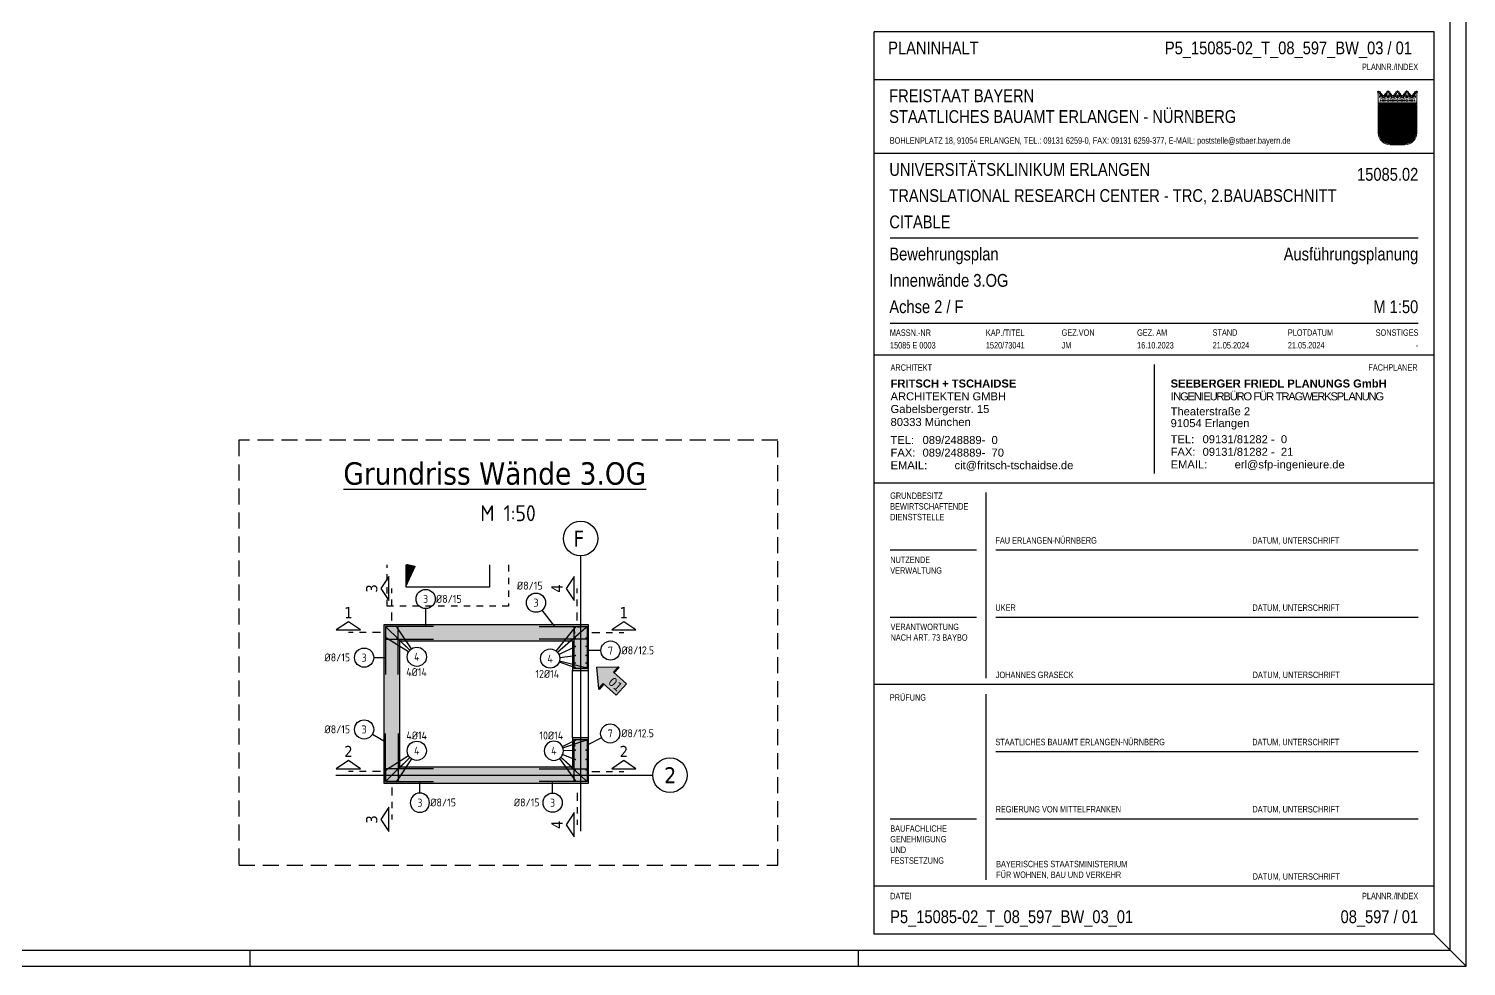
# Model space of a CAD drawing. Extents: x 0 to 59.2, y -11.4 to 29.7.
# Drawn here: x 29.09 to 51.55, y 0 to 14.65 of the extents above; entities that cross this region are included whole.
import ezdxf
from ezdxf.enums import TextEntityAlignment as Align

# ---------------------------------------------------------------- set-up
doc = ezdxf.new("R2010")
doc.units = 0
doc.header["$LTSCALE"] = 0.5
for name, pattern in [('AUSGEZOGEN', [1000.01, 1000, 0.01]), ('DASHDOTSMALL', [1.05, 0.5, -0.25, 0.05, -0.25]), ('PUNKT', [0.175, 0.05, -0.125]), ('STRICHLINIE', [0.75, 0.5, -0.25]), ('STRICHPUNKT2', [0.55, 0.25, -0.125, 0.05, -0.125])]:
    doc.linetypes.add(name, pattern=pattern)
for name, color, linetype in [('40 A Plankopf Text F+T', 7, 'Continuous'), ('ACHSEN', 7, 'Continuous'), ('BET-ANS', 7, 'Continuous'), ('BETON', 7, 'Continuous'), ('DD', 7, 'Continuous'), ('DETAIL', 7, 'Continuous'), ('DRUEBER', 7, 'Continuous'), ('grau_hell', 7, 'Continuous'), ('grau_mittel', 7, 'Continuous'), ('index', 7, 'Continuous'), ('OBJEKT', 7, 'Continuous'), ('RAHMEN', 7, 'Continuous'), ('RND', 7, 'Continuous'), ('SCHATTEN', 7, 'Continuous'), ('SCHNITTE', 7, 'Continuous'), ('SFP_Achsen', 7, 'Continuous'), ('TEXT', 7, 'Continuous')]:
    doc.layers.add(name, color=color, linetype=linetype)
doc.layers.add('NOPLOT', color=7, linetype='Continuous', plot=False)
doc.styles.add('ERSTELLTER_STIL_3', font='arial.ttf')
doc.styles.add('ERSTELLTER_STIL_4', font='arialbd.ttf')
doc.styles.add('helv', font='tahoma.ttf')
doc.styles.add('plankopf_ArialN', font='ARIALN.TTF')
doc.styles.add('txt', font='isocp.shx')
pattern_1 = [(0, (-322.07857, -163.97815), (8e-17, 0.254), [])]

# ---------------------------------------------------------------- blocks, each defined once
blk = doc.blocks.new('Bundeslandwappen')
at = {"lineweight": 9, "true_color": 0xffffff}
for points in [[(-5.75, 16.5), (-5.98, 16.5), (-5.98, 16.29), (-5.75, 16.29)], [(-5.09, 15.68), (-5.31, 15.68), (-5.31, 15.47), (-5.09, 15.47)], [(-3.49, 15.68), (-3.71, 15.68), (-3.71, 15.47), (-3.49, 15.47)], [(-2.82, 16.5), (-3.05, 16.5), (-3.05, 16.29), (-2.82, 16.29)], [(-2.15, 15.68), (-2.38, 15.68), (-2.38, 15.47), (-2.15, 15.47)], [(-0.56, 15.68), (-0.78, 15.68), (-0.78, 15.47), (-0.56, 15.47)], [(0.11, 16.5), (-0.11, 16.5), (-0.11, 16.29), (0.11, 16.29)], [(0.78, 15.68), (0.56, 15.68), (0.56, 15.47), (0.78, 15.47)], [(2.38, 15.68), (2.15, 15.68), (2.15, 15.47), (2.38, 15.47)], [(3.05, 16.5), (2.82, 16.5), (2.82, 16.29), (3.05, 16.29)], [(3.71, 15.68), (3.49, 15.68), (3.49, 15.47), (3.71, 15.47)], [(5.31, 15.68), (5.09, 15.68), (5.09, 15.47), (5.31, 15.47)], [(5.98, 16.5), (5.75, 16.5), (5.75, 16.29), (5.98, 16.29)]]:
    blk.add_hatch(color=7, dxfattribs=at).paths.add_polyline_path(points)
at = {"true_color": 0xffffff}
for points in [[(-5.34, 12.59), (-5.7, 12.59), (-5.7, 12.19), (-5.07, 11.96)], [(-3.57, 8.42), (-5.7, 9.18), (-5.7, 6.17), (-2.07, 4.88)], [(-1.42, 10.67), (-5.07, 11.96), (-3.57, 8.42), (0.08, 7.13)], [(0.86, 12.59), (-2.24, 12.59), (-1.42, 10.67), (2.23, 9.38)], [(3.96, 12.59), (1.66, 12.59), (4.37, 11.63)], [(5.7, 8.15), (2.23, 9.38), (3.73, 5.84), (5.7, 5.14)], [(5.7, 11.16), (4.37, 11.63), (5.7, 8.5)], [(-5.7, 6.14), (-5.7, 3.7, 0.041392), (-5.65, 3.14), (-4.21, 2.63)], [(1.58, 3.59), (-2.07, 4.88), (-0.56, 1.34), (2.36, 0.3, 0.043654), (2.95, 0.36)], [(3.73, 5.84), (0.08, 7.13), (1.58, 3.59), (5.23, 2.29)], [(-0.56, 1.34), (-4.21, 2.63), (-3.29, 0.45, 0.073774), (-2.3, 0.3), (-0.12, 0.3)]]:
    blk.add_hatch(color=7, dxfattribs=at).paths.add_polyline_path(points)
at = {"lineweight": 9}
h = blk.add_hatch(dxfattribs=at)
h.set_pattern_fill('ANSI31', color=256, scale=0.08, angle=315, style=0)
h.set_pattern_definition(pattern_1)
h.paths.add_polyline_path([(-5.07, 11.96), (-5.7, 12.19), (-5.7, 9.18), (-3.57, 8.42)])
h = blk.add_hatch(dxfattribs=at)
h.set_pattern_fill('ANSI31', color=256, scale=0.08, angle=315, style=0)
h.set_pattern_definition(pattern_1)
h.paths.add_polyline_path([(-2.24, 12.59), (-5.34, 12.59), (-5.07, 11.96), (-1.42, 10.67)])
h = blk.add_hatch(dxfattribs=at)
h.set_pattern_fill('ANSI31', color=256, scale=0.08, angle=315, style=0)
h.set_pattern_definition(pattern_1)
h.paths.add_polyline_path([(2.23, 9.38), (-1.42, 10.67), (0.08, 7.13), (3.73, 5.84)])
h = blk.add_hatch(dxfattribs=at)
h.set_pattern_fill('ANSI31', color=256, scale=0.08, angle=315, style=0)
h.set_pattern_definition(pattern_1)
h.paths.add_polyline_path([(4.37, 11.63), (1.66, 12.59), (0.86, 12.59), (2.23, 9.38), (5.7, 8.15), (5.7, 8.5)])
h = blk.add_hatch(dxfattribs=at)
h.set_pattern_fill('ANSI31', color=256, scale=0.08, angle=315, style=0)
h.set_pattern_definition(pattern_1)
h.paths.add_polyline_path([(5.7, 12.59), (3.96, 12.59), (4.37, 11.63), (5.7, 11.16)])
h = blk.add_hatch(dxfattribs=at)
h.set_pattern_fill('ANSI31', color=256, scale=0.08, angle=315, style=0)
h.set_pattern_definition(pattern_1)
h.paths.add_polyline_path([(-2.07, 4.88), (-5.7, 6.17), (-5.7, 6.14), (-4.21, 2.63), (-0.56, 1.34)])
h = blk.add_hatch(dxfattribs=at)
h.set_pattern_fill('ANSI31', color=256, scale=0.08, angle=315, style=0)
h.set_pattern_definition(pattern_1)
h.paths.add_polyline_path([(0.08, 7.13), (-3.57, 8.42), (-2.07, 4.88), (1.58, 3.59)])
h = blk.add_hatch(dxfattribs=at)
h.set_pattern_fill('ANSI31', color=256, scale=0.08, angle=315, style=0)
h.set_pattern_definition(pattern_1)
h.paths.add_polyline_path([(5.7, 5.14), (3.73, 5.84), (5.23, 2.29), (5.37, 2.24, 0.111178), (5.7, 3.7)])
h = blk.add_hatch(dxfattribs=at)
h.set_pattern_fill('ANSI31', color=256, scale=0.08, angle=315, style=0)
h.set_pattern_definition(pattern_1)
h.paths.add_polyline_path([(-4.21, 2.63), (-5.65, 3.14, 0.285055), (-3.29, 0.45)])
h = blk.add_hatch(dxfattribs=at)
h.set_pattern_fill('ANSI31', color=256, scale=0.08, angle=315, style=0)
h.set_pattern_definition(pattern_1)
h.paths.add_polyline_path([(-0.56, 1.34), (-0.12, 0.3), (2.3, 0.3, 0.004354), (2.36, 0.3)])
h = blk.add_hatch(dxfattribs=at)
h.set_pattern_fill('ANSI31', color=256, scale=0.08, angle=315, style=0)
h.set_pattern_definition(pattern_1)
h.paths.add_polyline_path([(5.31, 2.11), (5.23, 2.29), (1.58, 3.59), (2.95, 0.36, 0.22704)])
for p, q in [((-6, 16.1), (-6, 3.7)), ((-5.64, 14.97), (-5.64, 15.18)), ((-5.61, 16.59), (-5.62, 16.68)), ((-5.33, 15.19), (-5.33, 15.05)), ((-4.68, 14.54), (-5.26, 14.54)), ((-4.12, 14.54), (-3.54, 14.54)), ((-3.47, 15.19), (-3.47, 15.05)), ((-3.36, 13.9), (-2.93, 14.17)), ((-2.93, 13.63), (-3.36, 13.9)), ((-3.19, 16.59), (-3.18, 16.67)), ((-3.16, 14.97), (-3.16, 15.18)), ((-2.93, 15.58), (-2.93, 14.47)), ((-2.93, 14.17), (-2.5, 13.9)), ((-2.5, 13.9), (-2.93, 13.63)), ((-2.71, 14.97), (-2.71, 15.18)), ((-2.68, 16.59), (-2.69, 16.67)), ((-2.4, 15.19), (-2.4, 15.05)), ((-1.74, 14.54), (-2.32, 14.54)), ((-1.19, 14.54), (-0.61, 14.54)), ((-0.54, 15.19), (-0.54, 15.05)), ((0, 14.17), (-0.43, 13.9)), ((-0.43, 13.9), (0, 13.63)), ((-0.25, 16.59), (-0.24, 16.67)), ((-0.22, 14.97), (-0.22, 15.18)), ((0, 15.58), (0, 14.47)), ((0.43, 13.9), (0, 14.17)), ((0, 13.63), (0.43, 13.9)), ((0.22, 14.97), (0.22, 15.18)), ((0.25, 16.59), (0.24, 16.67)), ((0.54, 15.19), (0.54, 15.05)), ((1.19, 14.54), (0.61, 14.54)), ((1.74, 14.54), (2.32, 14.54)), ((2.4, 15.19), (2.4, 15.05)), ((2.93, 14.17), (2.5, 13.9)), ((2.5, 13.9), (2.93, 13.63)), ((2.68, 16.59), (2.69, 16.67)), ((2.71, 14.97), (2.71, 15.18)), ((2.93, 15.58), (2.93, 14.47)), ((3.36, 13.9), (2.93, 14.17)), ((2.93, 13.63), (3.36, 13.9)), ((3.16, 14.97), (3.16, 15.18)), ((3.19, 16.59), (3.18, 16.67)), ((3.47, 15.19), (3.47, 15.05)), ((4.12, 14.54), (3.54, 14.54)), ((4.68, 14.54), (5.26, 14.54)), ((5.33, 15.19), (5.33, 15.05)), ((5.61, 16.59), (5.62, 16.68)), ((5.64, 14.97), (5.64, 15.18)), ((6, 3.7), (6, 16.1)), ((-6, 13.29), (6, 13.29)), ((-6, 12.94), (6, 12.94)), ((-5.7, 12.59), (-5.7, 3.7)), ((-5.7, 12.59), (5.7, 12.59)), ((-5.7, 12.19), (5.7, 8.15)), ((-5.7, 9.18), (5.7, 5.14)), ((-5.34, 12.59), (-0.12, 0.3)), ((-2.24, 12.59), (2.95, 0.36)), ((0.86, 12.59), (5.31, 2.11)), ((1.66, 12.59), (5.7, 11.16)), ((3.96, 12.59), (5.7, 8.5)), ((5.7, 3.7), (5.7, 12.59)), ((-5.7, 6.17), (5.37, 2.24)), ((-5.7, 6.14), (-3.29, 0.45)), ((-5.66, 3.14), (2.36, 0.3)), ((-2.3, 0.3), (2.3, 0.3)), ((-2.3, 0), (2.3, 0))]:
    blk.add_line(p, q, dxfattribs=at)
for points in [[(-5.75, 16.29), (-5.98, 16.29), (-5.98, 16.5), (-5.75, 16.5)], [(-5.09, 15.47), (-5.31, 15.47), (-5.31, 15.68), (-5.09, 15.68)], [(-4.07, 13.71), (-4.83, 13.71), (-4.83, 14.1), (-4.07, 14.1)], [(-3.71, 15.47), (-3.49, 15.47), (-3.49, 15.68), (-3.71, 15.68)], [(-2.82, 16.29), (-3.05, 16.29), (-3.05, 16.5), (-2.82, 16.5)], [(-2.15, 15.47), (-2.38, 15.47), (-2.38, 15.68), (-2.15, 15.68)], [(-1.8, 13.71), (-1.04, 13.71), (-1.04, 14.1), (-1.8, 14.1)], [(-0.78, 15.47), (-0.56, 15.47), (-0.56, 15.68), (-0.78, 15.68)], [(0.11, 16.29), (-0.11, 16.29), (-0.11, 16.5), (0.11, 16.5)], [(0.78, 15.47), (0.56, 15.47), (0.56, 15.68), (0.78, 15.68)], [(1.8, 13.71), (1.04, 13.71), (1.04, 14.1), (1.8, 14.1)], [(2.15, 15.47), (2.38, 15.47), (2.38, 15.68), (2.15, 15.68)], [(3.05, 16.29), (2.82, 16.29), (2.82, 16.5), (3.05, 16.5)], [(3.71, 15.47), (3.49, 15.47), (3.49, 15.68), (3.71, 15.68)], [(4.07, 13.71), (4.83, 13.71), (4.83, 14.1), (4.07, 14.1)], [(5.09, 15.47), (5.31, 15.47), (5.31, 15.68), (5.09, 15.68)], [(5.75, 16.29), (5.98, 16.29), (5.98, 16.5), (5.75, 16.5)]]:
    blk.add_lwpolyline(points, close=True, dxfattribs=at)
for centre in [(-5.28, 13.9), (-3.71, 13.9), (-2.2, 13.9), (-0.68, 13.9), (0.68, 13.9), (2.2, 13.9), (3.71, 13.9), (5.28, 13.9)]:
    blk.add_circle(centre, 0.123, dxfattribs=at)
for centre, radius, start, end in [((-5.89, 16.45), 0.362, 44.6681, 253.1183), ((-5.67, 16.67), 0.05, 6.6615, 44.6681), ((-5.49, 15.18), 0.157, 3.2756, 179.5521), ((-5.19, 14.99), 0.453, 182.8328, 261.3043), ((-5.56, 16.59), 0.05, 186.6615, 265.6209), ((-5.42, 15.99), 0.179, 74.7883, 15.1356), ((-5.59, 16.26), 0.281, 346.0232, 85.6209), ((-5.36, 16.21), 0.05, 254.7883, 346.0232), ((-5.26, 15.23), 0.191, 249.6358, 3.0857), ((-5.2, 16.05), 0.05, 93.0633, 195.1356), ((-5.19, 15.87), 0.224, 350.9542, 93.0633), ((-5.02, 15.24), 0.05, 82.9467, 183.0857), ((-4.99, 15.54), 0.249, 262.9467, 77.8855), ((-4.92, 15.83), 0.05, 170.9542, 257.8855), ((-4.62, 14.89), 0.224, 71.4, 0), ((-4.71, 14.85), 0.312, 275.9649, 353.9773), ((-4.4, 15.24), 0.208, 317.0775, 222.9225), ((-4.18, 14.89), 0.224, 180, 108.6), ((-4.09, 14.85), 0.312, 186.0227, 264.0351), ((-3.81, 15.54), 0.249, 102.1145, 277.0533), ((-3.88, 15.83), 0.05, 282.1145, 9.0458), ((-3.61, 15.87), 0.224, 86.9367, 189.0458), ((-3.78, 15.24), 0.05, 356.9143, 97.0533), ((-3.54, 15.23), 0.191, 176.9143, 290.3642), ((-3.6, 16.05), 0.05, 344.8644, 86.9367), ((-3.38, 15.99), 0.179, 164.8644, 105.2117), ((-3.61, 14.99), 0.453, 278.6957, 357.1672), ((-3.21, 16.26), 0.281, 94.3791, 193.9768), ((-3.44, 16.21), 0.05, 193.9768, 285.2117), ((-3.31, 15.18), 0.157, 0.4479, 176.7244), ((-3.24, 16.59), 0.05, 274.3791, 353.3385), ((-3.13, 16.67), 0.05, 155.2288, 173.3385), ((-2.93, 16.58), 0.264, 24.0166, 155.3409), ((-2.55, 15.18), 0.157, 3.2756, 179.5521), ((-2.26, 14.99), 0.453, 182.8328, 261.3043), ((-2.74, 16.66), 0.05, 6.6615, 24.0166), ((-2.63, 16.59), 0.05, 186.6615, 265.6209), ((-2.49, 15.99), 0.179, 74.7883, 15.1356), ((-2.65, 16.26), 0.281, 346.0232, 85.6209), ((-2.43, 16.21), 0.05, 254.7883, 346.0232), ((-2.33, 15.23), 0.191, 249.6358, 3.0857), ((-2.27, 16.05), 0.05, 93.0633, 195.1356), ((-2.26, 15.87), 0.224, 350.9542, 93.0633), ((-2.09, 15.24), 0.05, 82.9467, 183.0857), ((-2.05, 15.54), 0.249, 262.9467, 77.8855), ((-1.99, 15.83), 0.05, 170.9542, 257.8855), ((-1.69, 14.89), 0.224, 71.4, 0), ((-1.78, 14.85), 0.312, 275.9649, 353.9773), ((-1.47, 15.24), 0.208, 317.0775, 222.9225), ((-1.24, 14.89), 0.224, 180, 108.6), ((-1.16, 14.85), 0.312, 186.0227, 264.0351), ((-0.88, 15.54), 0.249, 102.1145, 277.0533), ((-0.94, 15.83), 0.05, 282.1145, 9.0458), ((-0.67, 15.87), 0.224, 86.9367, 189.0458), ((-0.84, 15.24), 0.05, 356.9143, 97.0533), ((-0.6, 15.23), 0.191, 176.9143, 290.3642), ((-0.66, 16.05), 0.05, 344.8644, 86.9367), ((-0.44, 15.99), 0.179, 164.8644, 105.2117), ((-0.68, 14.99), 0.453, 278.6957, 357.1672), ((-0.28, 16.26), 0.281, 94.3791, 193.9768), ((-0.5, 16.21), 0.05, 193.9768, 285.2117), ((-0.38, 15.18), 0.157, 0.4479, 176.7244), ((-0.3, 16.59), 0.05, 274.3791, 353.3385), ((0, 16.58), 0.264, 24.0166, 155.3409), ((-0.19, 16.67), 0.05, 155.2288, 173.3385), ((0.38, 15.18), 0.157, 3.2756, 179.5521), ((0.68, 14.99), 0.453, 182.8328, 261.3043), ((0.19, 16.66), 0.05, 6.6615, 24.0166), ((0.3, 16.59), 0.05, 186.6615, 265.6209), ((0.44, 15.99), 0.179, 74.7883, 15.1356), ((0.28, 16.26), 0.281, 346.0232, 85.6209), ((0.5, 16.21), 0.05, 254.7883, 346.0232), ((0.6, 15.23), 0.191, 249.6358, 3.0857), ((0.66, 16.05), 0.05, 93.0633, 195.1356), ((0.67, 15.87), 0.224, 350.9542, 93.0633), ((0.84, 15.24), 0.05, 82.9467, 183.0857), ((0.88, 15.54), 0.249, 262.9467, 77.8855), ((0.94, 15.83), 0.05, 170.9542, 257.8855), ((1.24, 14.89), 0.224, 71.4, 0), ((1.16, 14.85), 0.312, 275.9649, 353.9773), ((1.47, 15.24), 0.208, 317.0775, 222.9225), ((1.69, 14.89), 0.224, 180, 108.6), ((1.78, 14.85), 0.312, 186.0227, 264.0351), ((2.05, 15.54), 0.249, 102.1145, 277.0533), ((1.99, 15.83), 0.05, 282.1145, 9.0458), ((2.26, 15.87), 0.224, 86.9367, 189.0458), ((2.09, 15.24), 0.05, 356.9143, 97.0533), ((2.33, 15.23), 0.191, 176.9143, 290.3642), ((2.27, 16.05), 0.05, 344.8644, 86.9367), ((2.49, 15.99), 0.179, 164.8644, 105.2117), ((2.26, 14.99), 0.453, 278.6957, 357.1672), ((2.65, 16.26), 0.281, 94.3791, 193.9768), ((2.43, 16.21), 0.05, 193.9768, 285.2117), ((2.55, 15.18), 0.157, 0.4479, 176.7244), ((2.63, 16.59), 0.05, 274.3791, 353.3385), ((2.93, 16.58), 0.264, 24.0166, 155.3409), ((2.74, 16.67), 0.05, 155.2288, 173.3385), ((3.31, 15.18), 0.157, 3.2756, 179.5521), ((3.61, 14.99), 0.453, 182.8328, 261.3043), ((3.13, 16.66), 0.05, 6.6615, 24.0166), ((3.24, 16.59), 0.05, 186.6615, 265.6209), ((3.38, 15.99), 0.179, 74.7883, 15.1356), ((3.21, 16.26), 0.281, 346.0232, 85.6209), ((3.44, 16.21), 0.05, 254.7883, 346.0232), ((3.54, 15.23), 0.191, 249.6358, 3.0857), ((3.6, 16.05), 0.05, 93.0633, 195.1356), ((3.61, 15.87), 0.224, 350.9542, 93.0633), ((3.78, 15.24), 0.05, 82.9467, 183.0857), ((3.81, 15.54), 0.249, 262.9467, 77.8855), ((3.88, 15.83), 0.05, 170.9542, 257.8855), ((4.18, 14.89), 0.224, 71.4, 0), ((4.09, 14.85), 0.312, 275.9649, 353.9773), ((4.4, 15.24), 0.208, 317.0775, 222.9225), ((4.62, 14.89), 0.224, 180, 108.6), ((4.71, 14.85), 0.312, 186.0227, 264.0351), ((4.99, 15.54), 0.249, 102.1145, 277.0533), ((4.92, 15.83), 0.05, 282.1145, 9.0458), ((5.19, 15.87), 0.224, 86.9367, 189.0458), ((5.02, 15.24), 0.05, 356.9143, 97.0533), ((5.26, 15.23), 0.191, 176.9143, 290.3642), ((5.2, 16.05), 0.05, 344.8644, 86.9367), ((5.42, 15.99), 0.179, 164.8644, 105.2117), ((5.19, 14.99), 0.453, 278.6957, 357.1672), ((5.59, 16.26), 0.281, 94.3791, 193.9768), ((5.36, 16.21), 0.05, 193.9768, 285.2117), ((5.49, 15.18), 0.157, 0.4479, 176.7244), ((5.56, 16.59), 0.05, 274.3791, 353.3385), ((5.67, 16.67), 0.05, 135.3319, 173.3385), ((5.89, 16.45), 0.362, 286.8817, 135.3319), ((-2.3, 3.7), 3.7, 180, 270), ((-2.3, 3.7), 3.4, 180, 270), ((2.3, 3.7), 3.7, 270, 0), ((2.3, 3.7), 3.4, 270, 0)]:
    blk.add_arc(centre, radius, start, end, dxfattribs=at)
blk = doc.blocks.new('Plankopf_PU')
for p, q in [((-18.5, 25.4), (-18.5, 27.7)), ((-1, 27.7), (-18.5, 27.7)), ((-1, 27.7), (-18.5, 27.7)), ((-1, 25.4), (-1, 27.7)), ((-1, 25.4), (-18.5, 25.4)), ((-1, 25.4), (-18.5, 25.4)), ((-18.5, 19.1), (-18.5, 25.4)), ((-1, 19.1), (-1, 25.4)), ((-1.5, 22.75), (-18, 22.75)), ((-18, 20.1), (-1.5, 20.1)), ((-18.5, 15.1), (-18.5, 19.1)), ((-1, 19.1), (-18.5, 19.1)), ((-1, 15.1), (-1, 19.1)), ((-9.75, 18.8), (-9.75, 15.4)), ((-1, 15.1), (-18.5, 15.1)), ((-1, 15.1), (-18.5, 15.1)), ((-18.5, 8.8), (-18.5, 15.1)), ((-1, 8.8), (-1, 15.1)), ((-15, 9), (-15, 14.8)), ((-15.3, 13), (-18, 13)), ((-1.5, 13), (-14.7, 13)), ((-15.3, 10.9), (-18, 10.9)), ((-1.5, 10.9), (-14.7, 10.9)), ((-18.5, 2.5), (-18.5, 8.8)), ((-1, 8.8), (-18.5, 8.8)), ((-1, 2.5), (-1, 8.8)), ((-15, 2.7), (-15, 8.5)), ((-1.5, 6.7), (-14.7, 6.7)), ((-15.3, 4.6), (-18, 4.6)), ((-1.5, 4.6), (-14.7, 4.6)), ((-1, 2.5), (-18.5, 2.5)), ((-18.5, 1), (-18.5, 2.5)), ((-1, 2.5), (-18.5, 2.5)), ((-1, 1), (-1, 2.5)), ((-1, 1), (-18.5, 1))]:
    blk.add_line(p, q)
at = {"xscale": 0.1, "yscale": 0.1, "zscale": 0.1}
blk.add_blockref('Bundeslandwappen', (-2.148, 25.669), dxfattribs=at)
at = {"linetype": 'AUSGEZOGEN', "lineweight": 35, "style": 'plankopf_ArialN'}
for s, height, p in [('FREISTAAT BAYERN', 0.4, (-18.032, 27.401)), ('PRÜFUNG', 0.2, (-18.013, 8.5))]:
    blk.add_text(s, height=height, dxfattribs=at).set_placement(p, align=Align.TOP_LEFT)
blk.add_text('STAATLICHES BAUAMT ERLANGEN - NÜRNBERG', height=0.4, dxfattribs=at).set_placement((-18.032, 26.552), align=Align.MIDDLE_LEFT)
at = {"style": 'plankopf_ArialN'}
for s, p in [('BOHLENPLATZ 18, 91054 ERLANGEN, TEL.: 09131 6259-0, FAX: 09131 6259-377, E-MAIL: poststelle@stbaer.bayern.de', (-18.012, 25.702)), ('MASSN.-NR', (-18.011, 19.698)), ('KAP./TITEL', (-15.01, 19.698)), ('GEZ.VON', (-12.644, 19.7)), ('GEZ. AM', (-10.286, 19.7)), ('STAND', (-7.927, 19.702)), ('PLOTDATUM', (-5.574, 19.7)), ('FAU ERLANGEN-NÜRNBERG', (-14.712, 13.207)), ('DATUM, UNTERSCHRIFT', (-6.687, 13.207)), ('UKER', (-14.712, 11.107)), ('DATUM, UNTERSCHRIFT', (-6.68, 11.106)), ('JOHANNES GRASECK', (-14.7, 9.005)), ('DATUM, UNTERSCHRIFT', (-6.675, 9.005)), ('STAATLICHES BAUAMT ERLANGEN-NÜRNBERG', (-14.712, 6.907)), ('DATUM, UNTERSCHRIFT', (-6.687, 6.907)), ('REGIERUNG VON MITTELFRANKEN', (-14.705, 4.806)), ('DATUM, UNTERSCHRIFT', (-6.68, 4.806)), ('DATUM, UNTERSCHRIFT', (-6.675, 2.705)), ('DATEI', (-18.002, 2.095))]:
    blk.add_text(s, height=0.2, dxfattribs=at).set_placement(p)
for s, p in [('SONSTIGES', (-1.493, 19.7)), ('PLANNR./INDEX', (-1.501, 2.095))]:
    blk.add_text(s, height=0.2, dxfattribs=at).set_placement(p, align=Align.RIGHT)
at = {"linetype": 'AUSGEZOGEN', "lineweight": 35, "style": 'plankopf_ArialN'}
blk.add_text('ARCHITEKT', height=0.2, dxfattribs=at).set_placement((-17.989, 18.607))
blk.add_text('FACHPLANER', height=0.2, dxfattribs=at).set_placement((-1.52, 18.611), align=Align.RIGHT)
at = {"insert": (-5.574, 19.303), "char_height": 0.2, "attachment_point": 7, "style": 'plankopf_ArialN'}
blk.add_mtext('21.05.2024', dxfattribs=at)
at = {"char_height": 0.2, "attachment_point": 1, "style": 'plankopf_ArialN'}
for s, insert, width in [('GRUNDBESITZ\\PBEWIRTSCHAFTENDE DIENSTSTELLE', (-18, 14.804), 2.5), ('NUTZENDE^JVERWALTUNG', (-17.998, 12.8), 2.69843), ('VERANTWORTUNG  NACH ART. 73 BAYBO', (-17.988, 10.705), 2.68768), ('BAUFACHLICHE GENEHMIGUNG UND FESTSETZUNG', (-17.998, 4.404), 2.2311), ('BAYERISCHES STAATSMINISTERIUM ^JFÜR WOHNEN, BAU UND VERKEHR', (-14.689, 3.294), 9.29412)]:
    blk.add_mtext(s, dxfattribs=dict(at, insert=insert, width=width))
at = {"style": 'plankopf_ArialN'}
for tag, p in [('PROJEKTBEZEICHNUNGZ1', (-18.025, 24.578)), ('PROJEKTBEZEICHNUNGZ2', (-18.025, 23.761)), ('PROJEKTBEZEICHNUNGZ3', (-18.025, 22.941))]:
    blk.add_attdef(tag, text='', height=0.4, dxfattribs=at).set_placement(p, align=Align.BOTTOM_LEFT)
for tag, p in [('GEB.-NR', (-1.5, 24.946)), ('0.000X', (-1.507, 1.749))]:
    blk.add_attdef(tag, text='', height=0.4, dxfattribs=at).set_placement(p, align=Align.TOP_RIGHT)
for tag, height, p in [('PLANUNGSPHASE', 0.4, (-1.5, 22.055)), ('PROJEKTKATEGORIE', 0.4, (-1.5, 21.232)), ('MAßSTAB', 0.4, (-1.5, 20.409)), ('SONSTIGES', 0.2, (-1.5, 19.303))]:
    blk.add_attdef(tag, text='', height=height, dxfattribs=at).set_placement(p, align=Align.RIGHT)
for tag, p, height in [('PLANINHALTZ1', (-18.025, 22.055), 0.4), ('PLANINHALTZ2', (-18.025, 21.232), 0.4), ('PLANINHALTZ3', (-18.025, 20.409), 0.4), ('MASSN.-NR', (-18.005, 19.303), 0.2), ('KAPITEL/TITEL', (-15.01, 19.303), 0.2), ('GEZ_VON', (-12.644, 19.303), 0.2), ('GEZ_AM', (-10.286, 19.303), 0.2), ('STAND', (-7.927, 19.303), 0.2)]:
    blk.add_attdef(tag, p, '', height=height, dxfattribs=at)
at = {"layer": '40 A Plankopf Text F+T', "color": 7, "linetype": 'Continuous', "lineweight": 13, "char_height": 0.25, "attachment_point": 7}
for s, insert, style in [('\\A1;FRITSCH + TSCHAIDSE ', (-17.988, 18.081), 'ERSTELLTER_STIL_4'), ('\\A1;SEEBERGER FRIEDL PLANUNGS GmbH', (-9.238, 18.081), 'ERSTELLTER_STIL_4'), ('\\A1;{\\T0.8;INGENIEURBÜRO FÜR TRAGWERKSPLANUNG}', (-9.238, 17.68), 'ERSTELLTER_STIL_3'), ('\\A1;ARCHITEKTEN GMBH', (-17.988, 17.68), 'ERSTELLTER_STIL_3'), ('\\A1;Gabelsbergerstr. 15', (-17.988, 17.212), 'ERSTELLTER_STIL_3'), ('\\A1;80333 München', (-17.988, 16.879), 'ERSTELLTER_STIL_3'), ('\\A1;Theaterstraße 2', (-9.238, 17.212), 'ERSTELLTER_STIL_3'), ('\\A1;91054 Erlangen', (-9.238, 16.771), 'ERSTELLTER_STIL_3')]:
    blk.add_mtext(s, dxfattribs=dict(at, insert=insert, style=style))
at = {"layer": '40 A Plankopf Text F+T', "color": 7, "linetype": 'Continuous', "lineweight": 13, "char_height": 0.25, "attachment_point": 7, "line_spacing_factor": 0.945293, "style": 'ERSTELLTER_STIL_3'}
for s, insert in [('\\A1;TEL: ^I089/248889-  0\\PFAX: ^I089/248889-  70\\PEMAIL: ^Icit@fritsch-tschaidse.de', (-17.988, 15.481)), ('\\A1;TEL: ^I09131/81282 -  0\\PFAX: ^I09131/81282 -  21\\PEMAIL: ^Ierl@sfp-ingenieure.de', (-9.238, 15.481))]:
    blk.add_mtext(s, dxfattribs=dict(at, insert=insert))
blk = doc.blocks.new('A1-19-0')
at = {"layer": 'RAHMEN'}
for p, q in [((103.1, 0), (103.1, 59.4)), ((0, 0), (103.1, 0))]:
    blk.add_line(p, q, dxfattribs=at)
at = {"layer": 'RAHMEN', "color": 5}
for p, q in [((102.6, 0.5), (102.6, 58.9)), ((2, 0.5), (102.6, 0.5))]:
    blk.add_line(p, q, dxfattribs=at)
at = {"layer": 'RAHMEN', "color": 7}
for p, q in [((65.1, 0), (65.1, 0.5)), ((84.1, 0.5), (84.1, 0))]:
    blk.add_line(p, q, dxfattribs=at)
blk = doc.blocks.new('SCHN-2')
at = {"layer": 'SCHNITTE', "color": 6, "linetype": 'Continuous'}
blk.add_lwpolyline([(0.378, 0.088), (0, 0.34), (-0.378, 0.088)], close=True, dxfattribs=at)
at = {"layer": 'SCHNITTE', "color": 1, "linetype": 'DASHDOTSMALL', "style": 'helv'}
blk.add_attdef('SCHN-2', text='', height=0.35, dxfattribs=at).set_placement((0, 0.45), align=Align.CENTER)
blk = doc.blocks.new('RND_HIN')
at = {"layer": 'RND', "color": 7, "linetype": 'Continuous'}
blk.add_circle((0, 0), 0.3, dxfattribs=at)
at = {"layer": 'RND', "color": 7, "linetype": 'Continuous', "style": 'txt'}
blk.add_attdef('POSI', text='', height=0.25, dxfattribs=at).set_placement((0, 0), align=Align.MIDDLE)
blk = doc.blocks.new('hin_ind5')
at = {"layer": 'grau_hell', "linetype": 'AUSGEZOGEN'}
h = blk.add_hatch(color=9, dxfattribs=at)
h.dxf.hatch_style = 2
h.paths.add_polyline_path([(0, 0), (0.619, -0.577), (0.619, -0.3), (1.306, -0.3), (1.306, 0.3), (0.619, 0.3), (0.619, 0.577)])
h.paths.add_polyline_path([(0.34, -0.274), (1.311, -0.274), (1.311, 0.274), (0.34, 0.274)], flags=9)
at = {"layer": 'OBJEKT', "linetype": 'AUSGEZOGEN'}
for points in [[(0.619, 0.3), (0.66, 0.3), (0.66, 0.577), (0.619, 0.577)], [(0.619, -0.577), (0.66, -0.577), (0.66, -0.3), (0.619, -0.3)]]:
    blk.add_hatch(color=1, dxfattribs=at).paths.add_polyline_path(points)
at = {"layer": 'OBJEKT', "color": 1, "linetype": 'AUSGEZOGEN'}
for p, q in [((0, 0), (0.619, 0.577)), ((0.619, 0.577), (0.619, 0.3)), ((0.619, 0.577), (0.66, 0.577)), ((0.66, 0.577), (0.66, 0.3)), ((0, 0), (0.619, -0.577)), ((0.619, 0.3), (1.306, 0.3)), ((1.306, 0.3), (1.306, -0.3)), ((0.619, -0.3), (0.619, -0.577)), ((0.619, -0.3), (1.306, -0.3)), ((0.66, -0.3), (0.66, -0.577))]:
    blk.add_line(p, q, dxfattribs=at)
at = {"layer": 'OBJEKT', "color": 7, "linetype": 'AUSGEZOGEN'}
blk.add_line((0.619, -0.577), (0.66, -0.577), dxfattribs=at)
at = {"layer": 'index', "color": 1, "linetype": 'Continuous', "style": 'helv'}
blk.add_attdef('INDEX', text='', height=0.35, rotation=360, dxfattribs=at).set_placement((1.259, 0), align=Align.MIDDLE_RIGHT)

msp = doc.modelspace()

# ---------------------------------------------------------------- hatches: boundary and pattern name
at = {"layer": 'grau_mittel'}
msp.add_hatch(color=61, dxfattribs=at).paths.add_polyline_path([(37.839, 3.57), (37.589, 3.57), (37.589, 3.11), (34.889, 3.11), (34.889, 5.085), (37.589, 5.085), (37.589, 4.62), (37.839, 4.62), (37.839, 4.87), (37.839, 5.02), (37.839, 5.335), (34.639, 5.335), (34.639, 2.86), (37.839, 2.86)])

# ---------------------------------------------------------------- linework, layer by layer
for p, q in [((51.05, 14.6), (42.3, 14.6)), ((42.3, 13.85), (42.3, 14.6)), ((51.05, 13.85), (51.05, 14.6))]:
    msp.add_line(p, q)
at = {"layer": 'ACHSEN', "color": 140, "linetype": 'AUSGEZOGEN'}
for p, q in [((37.714, 6.412), (37.714, 2.11)), ((33.889, 2.985), (38.839, 2.985))]:
    msp.add_line(p, q, dxfattribs=at)
at = {"layer": 'BETON', "color": 6, "linetype": 'AUSGEZOGEN', "lineweight": -2}
for p, q in [((37.839, 5.335), (34.639, 5.335)), ((34.639, 5.335), (34.639, 2.86)), ((37.839, 4.62), (37.839, 5.335)), ((34.889, 3.11), (34.889, 5.085)), ((34.889, 5.085), (37.589, 5.085)), ((37.589, 5.085), (37.589, 4.62)), ((37.589, 4.62), (37.839, 4.62)), ((37.839, 3.57), (37.589, 3.57)), ((37.589, 3.57), (37.589, 3.11)), ((37.839, 2.86), (37.839, 3.57)), ((37.589, 3.11), (34.889, 3.11)), ((34.639, 2.86), (37.839, 2.86))]:
    msp.add_line(p, q, dxfattribs=at)
at = {"layer": 'DD', "color": 7, "linetype": 'AUSGEZOGEN'}
msp.add_lwpolyline([(36.289, 6.27), (36.289, 5.925), (34.989, 5.925), (34.989, 6.27)], dxfattribs=at)
at = {"layer": 'DETAIL', "color": 102, "linetype": 'STRICHLINIE'}
msp.add_lwpolyline([(32.372, 8.217), (32.372, 1.58), (40.793, 1.58), (40.793, 8.217)], close=True, dxfattribs=at)
at = {"layer": 'DRUEBER', "color": 102, "linetype": 'PUNKT'}
for points in [[(36.589, 6.27), (36.589, 5.625), (34.689, 5.625), (34.689, 6.27)], [(36.289, 6.27), (36.289, 5.925), (34.989, 5.925), (34.989, 6.27)]]:
    msp.add_lwpolyline(points, dxfattribs=at)
at = {"layer": 'NOPLOT', "color": 191, "linetype": 'AUSGEZOGEN'}
msp.add_line((51.05, 0.5), (51.55, 0), dxfattribs=at)
at = {"layer": 'OBJEKT', "color": 7, "linetype": 'AUSGEZOGEN'}
for p, q in [((37.589, 3.57), (37.589, 4.62)), ((37.839, 3.57), (37.839, 4.62))]:
    msp.add_line(p, q, dxfattribs=at)
at = {"layer": 'RND', "color": 102, "linetype": 'AUSGEZOGEN'}
for p, q in [((35.292, 5.588), (35.292, 5.31)), ((37.109, 5.561), (37.305, 5.31)), ((35.047, 4.94), (34.681, 5.294)), ((35.071, 4.96), (34.847, 5.294)), ((37.332, 4.924), (37.631, 5.294)), ((37.351, 4.906), (37.797, 5.294)), ((35.027, 4.914), (34.681, 5.127)), ((35.046, 4.939), (34.847, 5.127)), ((37.373, 4.873), (37.631, 4.997)), ((34.481, 4.822), (34.664, 4.822)), ((37.379, 4.757), (37.631, 4.667)), ((37.384, 4.771), (37.797, 4.667)), ((37.387, 4.826), (37.631, 4.856)), ((38.03, 4.932), (37.814, 4.932)), ((34.461, 3.624), (34.664, 3.505)), ((37.43, 3.432), (37.631, 3.53)), ((37.437, 3.413), (37.797, 3.53)), ((37.445, 3.372), (37.631, 3.378)), ((38.042, 3.569), (37.814, 3.453)), ((35.027, 3.286), (34.681, 3.067)), ((35.047, 3.261), (34.681, 2.901)), ((35.046, 3.262), (34.847, 3.067)), ((35.071, 3.241), (34.847, 2.901)), ((37.383, 3.245), (37.631, 2.901)), ((37.405, 3.265), (37.797, 2.901)), ((37.407, 3.267), (37.631, 3.067)), ((37.434, 3.31), (37.631, 3.231)), ((35.203, 2.705), (35.203, 2.885)), ((37.276, 2.705), (37.276, 2.885))]:
    msp.add_line(p, q, dxfattribs=at)
at = {"layer": 'RND', "color": 1, "linetype": 'AUSGEZOGEN'}
for points in [[(35.414, 5.31), (34.664, 5.31), (34.664, 5.11), (35.414, 5.11)], [(34.864, 4.56), (34.864, 5.31), (34.664, 5.31), (34.664, 4.56)], [(37.064, 5.31), (37.814, 5.31), (37.814, 5.11), (37.064, 5.11)], [(37.624, 5.2), (37.614, 5.31), (37.814, 5.31), (37.814, 4.65), (37.614, 4.65), (37.614, 5.31), (37.724, 5.3)], [(34.864, 3.635), (34.864, 2.885), (34.664, 2.885), (34.664, 3.635)], [(37.624, 3.435), (37.614, 3.545), (37.814, 3.545), (37.814, 2.885), (37.614, 2.885), (37.614, 3.545), (37.724, 3.535)], [(35.414, 3.085), (34.664, 3.085), (34.664, 2.885), (35.414, 2.885)], [(37.064, 3.085), (37.814, 3.085), (37.814, 2.885), (37.064, 2.885)]]:
    msp.add_lwpolyline(points, dxfattribs=at)
at = {"layer": 'RND', "color": 7, "linetype": 'AUSGEZOGEN', "const_width": 0.0125}
for points in [[(34.675, 5.294, 1), (34.687, 5.294, 1)], [(34.841, 5.294, 1), (34.854, 5.294, 1)], [(37.625, 5.294, 1), (37.637, 5.294, 1)], [(37.791, 5.294, 1), (37.804, 5.294, 1)], [(34.675, 5.127, 1), (34.687, 5.127, 1)], [(34.841, 5.127, 1), (34.854, 5.127, 1)], [(37.625, 5.127, 1), (37.637, 5.127, 1)], [(37.625, 4.997, 1), (37.637, 4.997, 1)], [(37.791, 5.127, 1), (37.804, 5.127, 1)], [(37.791, 4.997, 1), (37.804, 4.997, 1)], [(37.625, 4.856, 1), (37.637, 4.856, 1)], [(37.625, 4.737, 1), (37.637, 4.737, 1)], [(37.791, 4.856, 1), (37.804, 4.856, 1)], [(37.791, 4.737, 1), (37.804, 4.737, 1)], [(37.625, 4.667, 1), (37.637, 4.667, 1)], [(37.791, 4.667, 1), (37.804, 4.667, 1)], [(37.625, 3.53, -1), (37.637, 3.53, -1)], [(37.625, 3.378, -1), (37.637, 3.378, -1)], [(37.791, 3.53, -1), (37.804, 3.53, -1)], [(37.791, 3.378, -1), (37.804, 3.378, -1)], [(37.625, 3.231, -1), (37.637, 3.231, -1)], [(37.791, 3.231, -1), (37.804, 3.231, -1)], [(34.675, 3.067, -1), (34.687, 3.067, -1)], [(34.841, 3.067, -1), (34.854, 3.067, -1)], [(37.625, 3.067, -1), (37.637, 3.067, -1)], [(37.791, 3.067, -1), (37.804, 3.067, -1)], [(34.675, 2.901, -1), (34.687, 2.901, -1)], [(34.841, 2.901, -1), (34.854, 2.901, -1)], [(37.625, 2.901, -1), (37.637, 2.901, -1)], [(37.791, 2.901, -1), (37.804, 2.901, -1)]]:
    msp.add_lwpolyline(points, format="xyb", close=True, dxfattribs=at)
at = {"layer": 'SCHATTEN', "color": 1, "linetype": 'AUSGEZOGEN'}
msp.add_lwpolyline([(34.989, 5.925, 0, 0.153, 0), (35.066, 6.27, 0, 0, 0)], format="xyseb", dxfattribs=at)
at = {"layer": 'SCHNITTE', "color": 6, "linetype": 'STRICHPUNKT2'}
for p, q in [((34.762, 5.403), (34.762, 5.903)), ((37.658, 5.403), (37.658, 5.903)), ((34.586, 5.212), (34.086, 5.212)), ((37.889, 5.212), (38.389, 5.212)), ((34.586, 3.043), (34.086, 3.043)), ((37.889, 3.043), (38.389, 3.043)), ((34.762, 2.794), (34.762, 2.294)), ((37.658, 2.712), (37.658, 2.212))]:
    msp.add_line(p, q, dxfattribs=at)
at = {"layer": 'SFP_Achsen', "color": 7, "linetype": 'AUSGEZOGEN'}
for centre in [(37.714, 6.682), (39.11, 2.985)]:
    msp.add_circle(centre, 0.27, dxfattribs=at)

# ---------------------------------------------------------------- block references
at = {"layer": 'BET-ANS'}
ref = msp.add_blockref('Plankopf_PU', (51.55, 0), dxfattribs=dict(at, xscale=0.5, yscale=0.5, zscale=0.5))
ref.add_attrib('0.000X', '08_597 / 01', dxfattribs={"layer": '0', "height": 0.2, "style": 'plankopf_ArialN'}).set_placement((50.797, 0.874), align=Align.TOP_RIGHT)
ref.add_attrib('STAND', '21.05.2024', (47.587, 9.652), dxfattribs={"layer": '0', "height": 0.1, "style": 'plankopf_ArialN'})
ref.add_attrib('PLANINHALTZ1', 'Bewehrungsplan', (42.537, 11.028), dxfattribs={"layer": '0', "height": 0.2, "style": 'plankopf_ArialN'})
ref.add_attrib('PLANINHALTZ2', 'Innenwände 3.OG', (42.537, 10.616), dxfattribs={"layer": '0', "height": 0.2, "style": 'plankopf_ArialN'})
ref.add_attrib('PLANINHALTZ3', 'Achse 2 / F', (42.537, 10.205), dxfattribs={"layer": '0', "height": 0.2, "style": 'plankopf_ArialN'})
ref.add_attrib('PROJEKTBEZEICHNUNGZ1', 'UNIVERSITÄTSKLINIKUM ERLANGEN', dxfattribs={"layer": '0', "height": 0.2, "style": 'plankopf_ArialN'}).set_placement((42.537, 12.289), align=Align.BOTTOM_LEFT)
ref.add_attrib('PROJEKTBEZEICHNUNGZ2', 'TRANSLATIONAL RESEARCH CENTER - TRC, 2.BAUABSCHNITT', dxfattribs={"layer": '0', "height": 0.2, "style": 'plankopf_ArialN'}).set_placement((42.537, 11.881), align=Align.BOTTOM_LEFT)
ref.add_attrib('PROJEKTBEZEICHNUNGZ3', 'CITABLE', dxfattribs={"layer": '0', "height": 0.2, "style": 'plankopf_ArialN'}).set_placement((42.537, 11.47), align=Align.BOTTOM_LEFT)
ref.add_attrib('GEB.-NR', '15085.02', dxfattribs={"layer": '0', "height": 0.2, "style": 'plankopf_ArialN'}).set_placement((50.8, 12.473), align=Align.TOP_RIGHT)
ref.add_attrib('PLANUNGSPHASE', 'Ausführungsplanung', dxfattribs={"layer": '0', "height": 0.2, "style": 'plankopf_ArialN'}).set_placement((50.8, 11.028), align=Align.RIGHT)
ref.add_attrib('MAßSTAB', 'M 1:50', dxfattribs={"layer": '0', "height": 0.2, "style": 'plankopf_ArialN'}).set_placement((50.8, 10.205), align=Align.RIGHT)
ref.add_attrib('MASSN.-NR', '15085 E 0003', (42.547, 9.652), dxfattribs={"layer": '0', "height": 0.1, "style": 'plankopf_ArialN'})
ref.add_attrib('KAPITEL/TITEL', '1520/73041', (44.045, 9.652), dxfattribs={"layer": '0', "height": 0.1, "style": 'plankopf_ArialN'})
ref.add_attrib('GEZ_VON', 'JM', (45.228, 9.652), dxfattribs={"layer": '0', "height": 0.1, "style": 'plankopf_ArialN'})
ref.add_attrib('GEZ_AM', '16.10.2023', (46.407, 9.652), dxfattribs={"layer": '0', "height": 0.1, "style": 'plankopf_ArialN'})
ref.add_attrib('SONSTIGES', '-', dxfattribs={"layer": '0', "height": 0.1, "style": 'plankopf_ArialN'}).set_placement((50.8, 9.652), align=Align.RIGHT)
at = {"layer": 'index', "color": 7, "linetype": 'AUSGEZOGEN', "xscale": 0.3999999999999999, "yscale": 0.3999999999999999, "zscale": 0.3999999999999999, "rotation": 317.4784602493294}
msp.add_blockref('hin_ind5', (37.964, 4.675), dxfattribs=at).add_auto_attribs({'INDEX': '01'})
at = {"layer": 'RAHMEN', "color": 7, "linetype": 'AUSGEZOGEN', "xscale": 0.5, "yscale": 0.5, "zscale": 0.5}
msp.add_blockref('A1-19-0', (0, 0), dxfattribs=at)
at = {"layer": 'RND', "color": 7, "linetype": 'AUSGEZOGEN', "xscale": 0.5, "yscale": 0.5, "zscale": 0.5}
for p, values in [((35.292, 5.738), {'POSI': '3'}), ((37.017, 5.68), {'POSI': '3'}), ((34.331, 4.822), {'POSI': '3'}), ((35.155, 4.835), {'POSI': '4'}), ((37.238, 4.807), {'POSI': '4'}), ((38.18, 4.932), {'POSI': '7'}), ((34.331, 3.7), {'POSI': '3'}), ((38.176, 3.637), {'POSI': '7'}), ((35.154, 3.367), {'POSI': '4'})]:
    msp.add_blockref('RND_HIN', p, dxfattribs=at).add_auto_attribs(values)
at = {"layer": 'RND', "color": 7, "linetype": 'AUSGEZOGEN'}
ref = msp.add_blockref('RND_HIN', (37.295, 3.367), dxfattribs=dict(at, xscale=-0.5, yscale=0.5, zscale=0.5))
ref.add_attrib('POSI', '4', dxfattribs={"color": 7, "linetype": 'Continuous', "height": 0.125, "style": 'txt'}).set_placement((37.295, 3.367), align=Align.MIDDLE)
ref = msp.add_blockref('RND_HIN', (35.203, 2.555), dxfattribs=dict(at, xscale=-0.5, yscale=0.5, zscale=0.5, rotation=180))
ref.add_attrib('POSI', '3', dxfattribs={"color": 7, "linetype": 'Continuous', "height": 0.125, "style": 'txt'}).set_placement((35.203, 2.555), align=Align.MIDDLE)
ref = msp.add_blockref('RND_HIN', (37.276, 2.555), dxfattribs=dict(at, xscale=0.5, yscale=0.5, zscale=0.5, rotation=180))
ref.add_attrib('POSI', '3', dxfattribs={"color": 7, "linetype": 'Continuous', "height": 0.125, "style": 'txt'}).set_placement((37.276, 2.555), align=Align.MIDDLE)
at = {"layer": 'SCHNITTE', "color": 6, "linetype": 'STRICHPUNKT2', "xscale": 0.5, "yscale": 0.5, "zscale": 0.5, "rotation": 90}
for p, values in [((34.762, 5.903), {'SCHN-2': '3'}), ((37.658, 5.903), {'SCHN-2': '4'}), ((34.762, 2.294), {'SCHN-2': '3'}), ((37.658, 2.212), {'SCHN-2': '4'})]:
    msp.add_blockref('SCHN-2', p, dxfattribs=at).add_auto_attribs(values)
at = {"layer": 'SCHNITTE', "color": 6, "linetype": 'STRICHPUNKT2', "xscale": 0.5, "yscale": 0.5, "zscale": 0.5}
for p, values in [((34.086, 5.212), {'SCHN-2': '1'}), ((38.389, 5.212), {'SCHN-2': '1'}), ((34.086, 3.043), {'SCHN-2': '2'}), ((38.389, 3.043), {'SCHN-2': '2'})]:
    msp.add_blockref('SCHN-2', p, dxfattribs=at).add_auto_attribs(values)

# ---------------------------------------------------------------- texts
at = {"style": 'plankopf_ArialN'}
msp.add_text('PLANNR./INDEX', height=0.1, dxfattribs=at).set_placement((50.799, 14.002), align=Align.RIGHT)
at = {"layer": 'BET-ANS', "style": 'plankopf_ArialN'}
for s, p in [('PLANINHALT', (42.519, 14.248)), ('P5_15085-02_T_08_597_BW_03 / 01', (46.842, 14.248)), ('P5_15085-02_T_08_597_BW_03_01', (42.55, 0.674))]:
    msp.add_text(s, height=0.2, dxfattribs=at).set_placement(p)
at = {"layer": 'SFP_Achsen', "color": 6, "linetype": 'AUSGEZOGEN', "style": 'helv'}
for s, p in [('F', (37.6, 6.558)), ('2', (39.019, 2.859))]:
    msp.add_text(s, height=0.25, dxfattribs=at).set_placement(p)
at = {"layer": 'TEXT', "color": 5, "linetype": 'AUSGEZOGEN', "style": 'helv'}
msp.add_text('%%UGrundriss Wände 3.OG', height=0.35, dxfattribs=at).set_placement((34.007, 7.524))
at = {"layer": 'TEXT', "color": 6, "linetype": 'AUSGEZOGEN', "style": 'txt'}
msp.add_text('M 1:50', height=0.25, dxfattribs=at).set_placement((36.148, 6.954))
at = {"layer": 'TEXT', "color": 7, "linetype": 'AUSGEZOGEN', "style": 'txt'}
for s, p in [('%%C8/15', (36.72, 5.884)), ('%%C8/15', (35.455, 5.677)), ('%%C8/12.5', (38.352, 4.873)), ('%%C8/15', (33.712, 4.762)), ('4%%C14', (34.989, 4.533)), ('12%%C14', (37.008, 4.505)), ('%%C8/15', (33.712, 3.639)), ('4%%C14', (34.991, 3.543)), ('10%%C14', (37.07, 3.543)), ('%%C8/12.5', (38.348, 3.578)), ('%%C8/15', (35.365, 2.496)), ('%%C8/15', (36.671, 2.496))]:
    msp.add_text(s, height=0.125, dxfattribs=at).set_placement(p)

doc.saveas('drawing.dxf')
